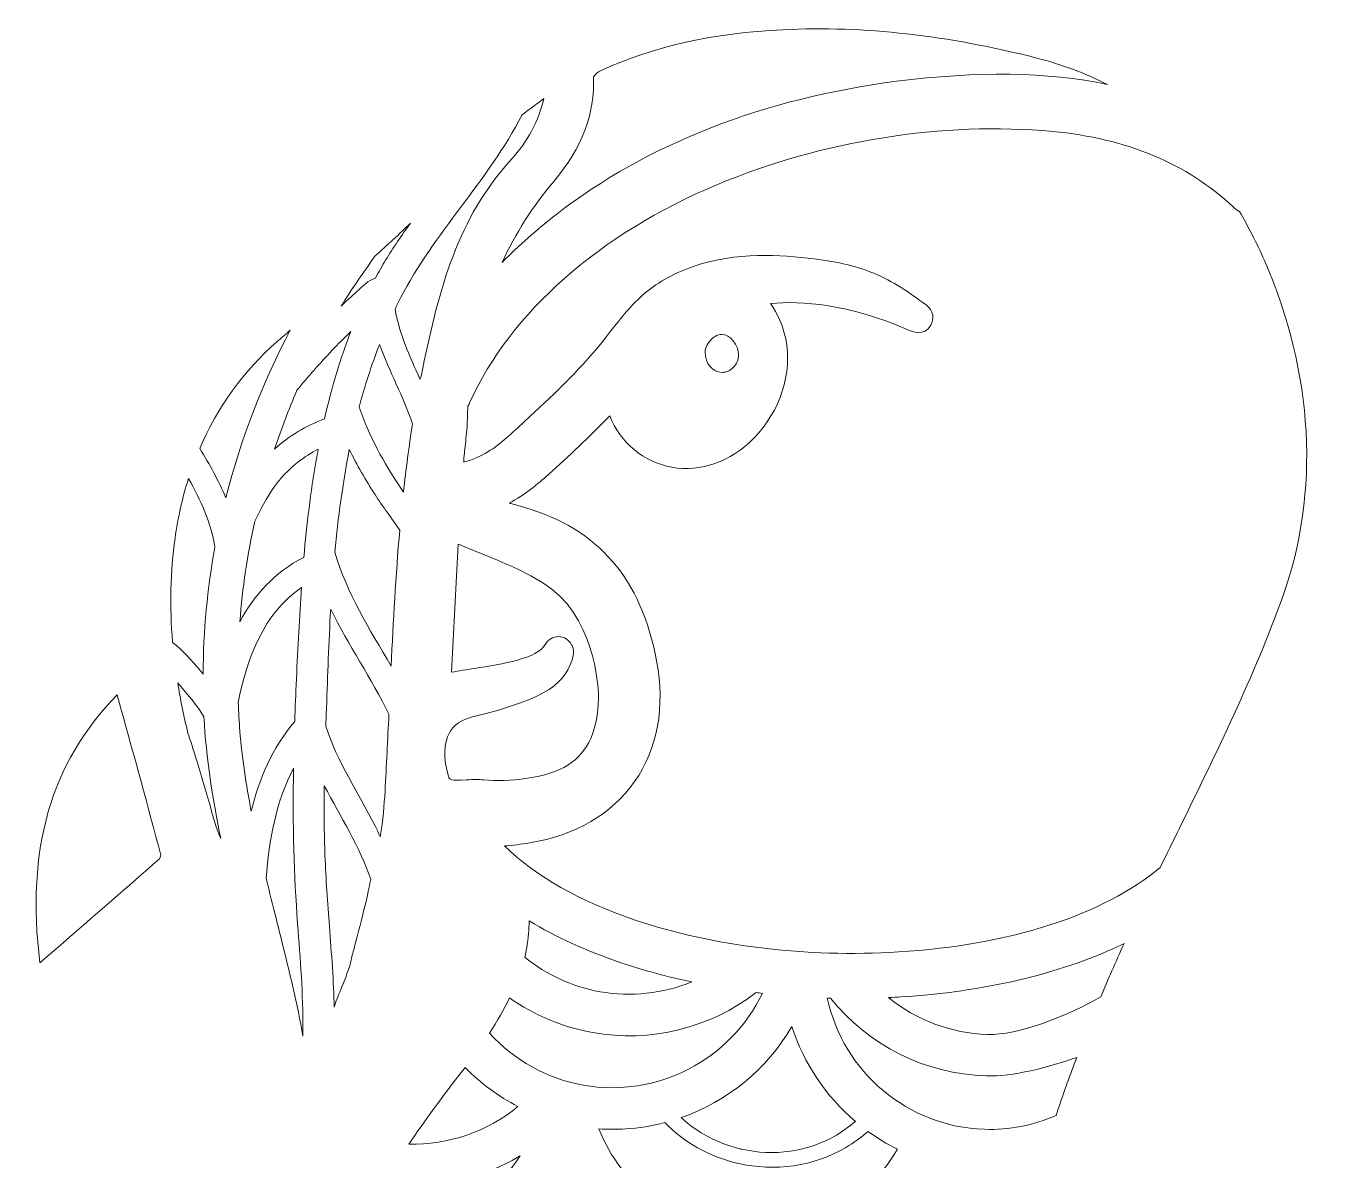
# Model space of a CAD drawing. Header units: millimetres. Extents: x -1647 to 2455, y -685 to 37.
# Drawn here: x -242.5 to -69.8, y -126.8 to 24.6 of the extents above; entities that cross this region are included whole.
import ezdxf

# ---------------------------------------------------------------- set-up
doc = ezdxf.new("R2010")
doc.units = ezdxf.units.MM
doc.header["$MEASUREMENT"] = 0
doc.layers.add('Layer 4', color=7, linetype='Continuous')

msp = doc.modelspace()

# ---------------------------------------------------------------- linework, layer by layer
at = {"layer": 'Layer 4', "lineweight": 0}
for points, knots in [([(-166.75, 17.76), (-166.57, 18), (-166.14, 18.42), (-165.79, 18.58), (-158.69, 21.83), (-150.73, 23.62), (-141.46, 24.05), (-130.58, 24.56), (-119.5, 23.31), (-107.59, 20.26), (-104.23, 19.39), (-101.08, 18.22), (-98.16, 16.74), (-106.17, 18.41), (-115.46, 18.54), (-126.31, 17.16), (-143.93, 14.91), (-159.6, 8.79), (-171.64, -0.55), (-174.29, -2.61), (-176.72, -4.76), (-178.93, -6.99), (-177.16, -3.13), (-174.88, 0.43), (-172.04, 3.79), (-168.27, 8.26), (-166.53, 12.83), (-166.75, 17.76)], [0, 0, 0, 0, 1, 1, 1, 2, 2, 2, 3, 3, 3, 4, 4, 4, 5, 5, 5, 6, 6, 6, 7, 7, 7, 8, 8, 8, 9, 9, 9, 9]), ([(-189.53, -21.11), (-189.59, -21.4), (-189.65, -21.7), (-189.71, -22), (-189.71, -22), (-189.78, -22.33), (-189.78, -22.33), (-189.8, -22.39), (-189.83, -22.44), (-189.85, -22.5), (-189.87, -22.53), (-189.88, -22.56), (-189.89, -22.59), (-191.27, -19.53), (-192.65, -16.47), (-193.21, -13.18), (-192.97, -12.69), (-192.73, -12.21), (-192.48, -11.73), (-190.28, -7.45), (-187.32, -3.5), (-184.47, 0.33), (-181.55, 4.24), (-178.54, 8.27), (-176.27, 12.7), (-175.45, 13.31), (-174.62, 13.93), (-173.7, 14.6), (-173.58, 14.69), (-173.47, 14.77), (-173.35, 14.86), (-174.11, 11.79), (-175.56, 9.07), (-177.67, 6.77), (-184.9, -1.1), (-187.32, -10.51), (-189.53, -21.11)], [0, 0, 0, 0, 1, 1, 1, 2, 2, 2, 3, 3, 3, 4, 4, 4, 5, 5, 5, 6, 6, 6, 7, 7, 7, 8, 8, 8, 9, 9, 9, 10, 10, 10, 11, 11, 11, 12, 12, 12, 12]), ([(-81.4, 0.41), (-81.14, 0.17), (-80.86, -0.04), (-80.56, -0.19), (-79.35, -2.23), (-78.23, -4.43), (-77.22, -6.73), (-70.65, -21.74), (-69.78, -37.66), (-74.77, -51.57), (-78.58, -62.18), (-83.65, -72.49), (-88.55, -82.47), (-89.4, -84.21), (-90.26, -85.96), (-91.12, -87.72), (-98.73, -94.07), (-111.13, -98.08), (-126.05, -99), (-138.34, -99.76), (-150.81, -98.24), (-161.16, -94.74), (-168.56, -92.24), (-174.42, -88.92), (-178.62, -84.86), (-177.51, -84.76), (-176.39, -84.63), (-175.26, -84.44), (-169.15, -83.44), (-164.31, -80.62), (-161.26, -76.27), (-158.18, -71.89), (-157.17, -66.33), (-158.31, -60.17), (-160.35, -49.23), (-166.12, -42.53), (-175.96, -39.68), (-176.45, -39.53), (-176.95, -39.4), (-177.47, -39.26), (-177.64, -39.21), (-177.81, -39.16), (-177.98, -39.12), (-175.89, -38), (-174.17, -36.57), (-172.73, -35.28), (-170.07, -32.87), (-167.26, -30.28), (-164.58, -27.46), (-163.16, -31.02), (-160.05, -33.64), (-156.28, -34.33), (-152.45, -35.03), (-148.46, -33.61), (-145.33, -30.43), (-141.81, -26.84), (-140.18, -21.77), (-141.09, -17.19), (-141.43, -15.5), (-142.14, -13.87), (-143.14, -12.48), (-138.95, -12.1), (-132.77, -12.55), (-124.87, -15.95), (-124.19, -16.24), (-122.61, -16.93), (-121.71, -15.36), (-121.28, -14.6), (-121.3, -13.44), (-122.37, -12.66), (-124.56, -11.05), (-126.74, -9.52), (-129.32, -8.45), (-131.56, -7.52), (-134.02, -6.93), (-137.29, -6.52), (-141.78, -5.97), (-147.66, -5.58), (-153.32, -7.5), (-155.83, -8.36), (-158.03, -9.56), (-159.85, -11.08), (-161.69, -12.62), (-163.09, -14.43), (-164.45, -16.18), (-164.45, -16.18), (-165.01, -16.9), (-165.01, -16.9), (-168.12, -20.89), (-171.89, -24.48), (-175.19, -27.52), (-175.42, -27.74), (-175.66, -27.96), (-175.89, -28.18), (-175.89, -28.18), (-175.98, -28.26), (-175.98, -28.26), (-177.52, -29.7), (-179.11, -31.19), (-180.83, -32.28), (-181.73, -32.85), (-182.77, -33.3), (-184.06, -33.66), (-184.02, -32.89), (-183.93, -32.06), (-183.84, -31.24), (-183.72, -30.24), (-183.61, -29.21), (-183.58, -28.23), (-183.56, -27.55), (-183.53, -26.86), (-183.49, -26.17), (-183.39, -26.01), (-183.3, -25.84), (-183.22, -25.66), (-177.87, -13.72), (-165.86, -3.14), (-150.27, 3.37), (-136.08, 9.29), (-120.16, 11.81), (-105.46, 10.47), (-95.63, 9.56), (-87.54, 6.18), (-81.4, 0.41)], [0, 0, 0, 0, 1, 1, 1, 2, 2, 2, 3, 3, 3, 4, 4, 4, 5, 5, 5, 6, 6, 6, 7, 7, 7, 8, 8, 8, 9, 9, 9, 10, 10, 10, 11, 11, 11, 12, 12, 12, 13, 13, 13, 14, 14, 14, 15, 15, 15, 16, 16, 16, 17, 17, 17, 18, 18, 18, 19, 19, 19, 20, 20, 20, 21, 21, 21, 22, 22, 22, 23, 23, 23, 24, 24, 24, 25, 25, 25, 26, 26, 26, 27, 27, 27, 28, 28, 28, 29, 29, 29, 30, 30, 30, 31, 31, 31, 32, 32, 32, 33, 33, 33, 34, 34, 34, 35, 35, 35, 36, 36, 36, 37, 37, 37, 38, 38, 38, 39, 39, 39, 40, 40, 40, 41, 41, 41, 41]), ([(-195.9, -6.18), (-194.21, -4.65), (-192.64, -3.19), (-191.16, -1.78), (-192.33, -3.37), (-193.46, -5), (-194.48, -6.7), (-194.95, -7.48), (-195.4, -8.29), (-195.84, -9.11), (-196.81, -9.37), (-197.51, -10.17), (-198.32, -10.9), (-199.03, -11.53), (-199.73, -12.18), (-200.42, -12.83), (-199.06, -10.69), (-197.57, -8.52), (-195.9, -6.18)], [0, 0, 0, 0, 1, 1, 1, 2, 2, 2, 3, 3, 3, 4, 4, 4, 5, 5, 5, 6, 6, 6, 6]), ([(-215.8, -38.39), (-216.76, -36.13), (-217.97, -33.95), (-219.29, -31.83), (-216.91, -26.27), (-213.46, -21.49), (-208.94, -17.55), (-208.36, -17.05), (-207.78, -16.55), (-207.2, -16.05), (-210.89, -22.98), (-213.78, -30.49), (-215.8, -38.39)], [0, 0, 0, 0, 1, 1, 1, 2, 2, 2, 3, 3, 3, 4, 4, 4, 4]), ([(-209.29, -31.9), (-208.41, -29.24), (-207.42, -26.62), (-206.31, -24.06), (-204.82, -22.24), (-203.26, -20.47), (-201.64, -18.76), (-200.81, -17.89), (-199.97, -17.05), (-199.11, -16.21), (-200.5, -19.78), (-201.67, -23.66), (-202.63, -27.87), (-205.08, -28.78), (-207.35, -30.14), (-209.29, -31.9)], [0, 0, 0, 0, 1, 1, 1, 2, 2, 2, 3, 3, 3, 4, 4, 4, 5, 5, 5, 5]), ([(-151.84, -18.99), (-151.84, -18.99), (-151.84, -18.99), (-151.84, -18.99), (-151.83, -18.4), (-151.52, -17.74), (-151.01, -17.25), (-150.6, -16.84), (-150.1, -16.6), (-149.66, -16.6), (-149.66, -16.6), (-149.66, -16.6), (-149.66, -16.6), (-148.52, -16.62), (-147.36, -18.01), (-147.37, -19.35), (-147.37, -19.96), (-147.63, -20.57), (-148.09, -21.02), (-148.51, -21.44), (-149.04, -21.67), (-149.58, -21.67), (-149.58, -21.67), (-149.58, -21.67), (-149.58, -21.67), (-150.84, -21.65), (-151.85, -20.45), (-151.84, -18.99)], [0, 0, 0, 0, 1, 1, 1, 2, 2, 2, 3, 3, 3, 4, 4, 4, 5, 5, 5, 6, 6, 6, 7, 7, 7, 8, 8, 8, 9, 9, 9, 9]), ([(-192.09, -37.64), (-192.21, -37.46), (-192.32, -37.29), (-192.44, -37.12), (-194.71, -33.72), (-196.71, -30.18), (-198.01, -26.32), (-197.26, -23.48), (-196.37, -20.69), (-195.3, -17.97), (-193.98, -21.54), (-192.1, -24.94), (-190.88, -28.52), (-191.36, -31.56), (-191.76, -34.6), (-192.09, -37.64)], [0, 0, 0, 0, 1, 1, 1, 2, 2, 2, 3, 3, 3, 4, 4, 4, 5, 5, 5, 5]), ([(-203.74, -33.37), (-204.49, -37.67), (-205, -41.93), (-205.39, -46.35), (-209.28, -48.33), (-212, -51.37), (-213.93, -54.94), (-213.58, -50.45), (-212.91, -45.96), (-211.94, -41.54), (-211.76, -41.18), (-211.58, -40.82), (-211.4, -40.46), (-210.57, -38.82), (-209.66, -37.23), (-208.46, -35.82), (-207.04, -34.18), (-205.35, -32.88), (-203.46, -31.91), (-203.56, -32.39), (-203.65, -32.87), (-203.74, -33.37)], [0, 0, 0, 0, 1, 1, 1, 2, 2, 2, 3, 3, 3, 4, 4, 4, 5, 5, 5, 6, 6, 6, 7, 7, 7, 7]), ([(-193.74, -60.87), (-196.6, -55.96), (-199.67, -51.14), (-201.24, -45.66), (-200.82, -41.04), (-200.21, -36.46), (-199.32, -31.96), (-198.31, -34.04), (-197.15, -36.04), (-195.89, -37.97), (-194.86, -39.57), (-193.69, -41.11), (-192.59, -42.71), (-193.13, -48.8), (-193.46, -54.87), (-193.74, -60.87)], [0, 0, 0, 0, 1, 1, 1, 2, 2, 2, 3, 3, 3, 4, 4, 4, 5, 5, 5, 5]), ([(-222.58, -43.79), (-222.18, -41), (-221.58, -38.35), (-220.78, -35.84), (-219.14, -38.71), (-217.78, -41.74), (-217.25, -44.95), (-218.26, -50.51), (-218.79, -56.19), (-218.84, -61.93), (-218.96, -61.78), (-219.08, -61.63), (-219.2, -61.48), (-220.33, -60.1), (-221.54, -58.81), (-222.9, -57.7), (-223.32, -52.85), (-223.21, -48.24), (-222.58, -43.79)], [0, 0, 0, 0, 1, 1, 1, 2, 2, 2, 3, 3, 3, 4, 4, 4, 5, 5, 5, 6, 6, 6, 6]), ([(-182.3, -75.99), (-182.77, -75.99), (-183.23, -76.02), (-183.68, -76.05), (-185.89, -76.2), (-185.95, -76), (-186.1, -75.54), (-186.81, -73.21), (-186.76, -71.16), (-185.96, -69.75), (-185.36, -68.7), (-184.34, -67.99), (-182.92, -67.64), (-172.62, -65.15), (-170.37, -63.03), (-169.46, -59.51), (-169.33, -59.04), (-169.38, -58.55), (-169.6, -58.12), (-169.62, -58.08), (-169.63, -58.04), (-169.66, -58), (-170, -57.35), (-170.67, -56.94), (-171.41, -56.93), (-171.41, -56.93), (-171.42, -56.93), (-171.42, -56.93), (-172.16, -56.93), (-172.82, -57.32), (-173.18, -57.97), (-174.22, -59.85), (-178.87, -60.58), (-182.61, -61.17), (-183.68, -61.33), (-184.7, -61.49), (-185.67, -61.67), (-185.67, -61.67), (-184.79, -44.59), (-184.79, -44.59), (-184.07, -44.88), (-183.36, -45.17), (-182.64, -45.46), (-179.37, -46.78), (-176.29, -48.03), (-173.52, -49.73), (-166.62, -53.95), (-166.11, -63.43), (-166.07, -64.89), (-166.08, -64.98), (-166.09, -65.07), (-166.09, -65.16), (-166.1, -67.19), (-166.45, -69.04), (-167.11, -70.52), (-168.45, -73.51), (-171.13, -75.19), (-175.56, -75.83), (-177.79, -76.16), (-179.71, -76.22), (-181.42, -76.04), (-181.69, -76.01), (-181.98, -75.99), (-182.3, -75.99)], [0, 0, 0, 0, 1, 1, 1, 2, 2, 2, 3, 3, 3, 4, 4, 4, 5, 5, 5, 6, 6, 6, 7, 7, 7, 8, 8, 8, 9, 9, 9, 10, 10, 10, 11, 11, 11, 12, 12, 12, 13, 13, 13, 14, 14, 14, 15, 15, 15, 16, 16, 16, 17, 17, 17, 18, 18, 18, 19, 19, 19, 20, 20, 20, 21, 21, 21, 21]), ([(-212.41, -80.22), (-213.1, -76.68), (-213.64, -73.12), (-213.92, -69.54), (-214.03, -68.28), (-214.1, -67), (-214.15, -65.73), (-212.95, -59.78), (-210.72, -53.75), (-205.7, -50.37), (-205.98, -54.25), (-206.18, -58.29), (-206.38, -62.62), (-206.47, -64.55), (-206.55, -66.42), (-206.61, -68.23), (-209.59, -71.78), (-211.35, -75.88), (-212.41, -80.22)], [0, 0, 0, 0, 1, 1, 1, 2, 2, 2, 3, 3, 3, 4, 4, 4, 5, 5, 5, 6, 6, 6, 6]), ([(-194.56, -77.57), (-194.66, -79.34), (-194.83, -81.44), (-195.2, -83.62), (-195.42, -83.14), (-195.65, -82.66), (-195.89, -82.18), (-198.11, -77.76), (-200.98, -73.6), (-202.45, -68.87), (-202.43, -68.06), (-202.4, -67.26), (-202.37, -66.45), (-202.22, -62.08), (-202.06, -57.68), (-201.81, -53.28), (-199.43, -58.04), (-196.37, -62.5), (-194.04, -67.28), (-194.2, -70.68), (-194.36, -74.15), (-194.56, -77.57)], [0, 0, 0, 0, 1, 1, 1, 2, 2, 2, 3, 3, 3, 4, 4, 4, 5, 5, 5, 6, 6, 6, 7, 7, 7, 7]), ([(-217.08, -82.32), (-217.08, -82.32), (-217.56, -80.68), (-217.56, -80.68), (-218.25, -78.32), (-218.96, -75.88), (-219.68, -73.49), (-220.09, -72.13), (-220.52, -70.8), (-220.86, -69.79), (-221.42, -67.5), (-221.87, -65.26), (-222.22, -63.07), (-222.14, -63.17), (-222.05, -63.27), (-221.97, -63.38), (-220.97, -64.6), (-219.6, -66.07), (-218.72, -67.62), (-218.41, -73.19), (-217.56, -78.63), (-216.48, -83.88), (-216.69, -83.37), (-216.89, -82.85), (-217.08, -82.32)], [0, 0, 0, 0, 1, 1, 1, 2, 2, 2, 3, 3, 3, 4, 4, 4, 5, 5, 5, 6, 6, 6, 7, 7, 7, 8, 8, 8, 8]), ([(-224.66, -86.56), (-229.5, -90.85), (-234.49, -95.16), (-239.33, -99.35), (-239.33, -99.35), (-240.61, -100.46), (-240.61, -100.46), (-242.48, -85.24), (-239.18, -73.79), (-230.29, -64.68), (-230.29, -64.68), (-229.79, -66.52), (-229.79, -66.52), (-228.02, -72.92), (-226.2, -79.53), (-224.48, -86.08), (-224.51, -86.24), (-224.61, -86.5), (-224.66, -86.56)], [0, 0, 0, 0, 1, 1, 1, 2, 2, 2, 3, 3, 3, 4, 4, 4, 5, 5, 5, 6, 6, 6, 6]), ([(-205.52, -110.24), (-206.25, -106), (-207.29, -101.71), (-208.43, -97.14), (-208.64, -96.32), (-208.84, -95.5), (-209.05, -94.68), (-209.51, -92.86), (-209.97, -91.03), (-210.42, -89.18), (-210.02, -84.05), (-209.11, -78.95), (-206.77, -74.47), (-206.89, -82.13), (-206.71, -88.79), (-206.22, -95.19), (-206.22, -95.19), (-206.15, -96.15), (-206.15, -96.15), (-205.8, -100.77), (-205.44, -105.54), (-205.52, -110.24)], [0, 0, 0, 0, 1, 1, 1, 2, 2, 2, 3, 3, 3, 4, 4, 4, 5, 5, 5, 6, 6, 6, 7, 7, 7, 7]), ([(-198.57, -98.08), (-198.78, -98.89), (-198.96, -99.57), (-199.08, -100.05), (-199.15, -100.33), (-199.21, -100.6), (-199.25, -100.87), (-199.48, -101.49), (-199.7, -102.1), (-199.94, -102.71), (-200.26, -103.53), (-200.61, -104.4), (-201.07, -105.52), (-201.11, -105.61), (-201.14, -105.71), (-201.16, -105.8), (-201.21, -105.99), (-201.27, -106.18), (-201.34, -106.36), (-201.38, -104.73), (-201.46, -102.97), (-201.58, -101.03), (-201.7, -99.2), (-201.84, -97.36), (-201.97, -95.57), (-202.21, -92.47), (-202.45, -89.26), (-202.57, -86.1), (-202.67, -83.2), (-202.71, -80.2), (-202.66, -76.83), (-200.48, -80.96), (-197.92, -84.97), (-196.47, -89.3), (-196.97, -92), (-197.91, -95.59), (-198.57, -98.08)], [0, 0, 0, 0, 1, 1, 1, 2, 2, 2, 3, 3, 3, 4, 4, 4, 5, 5, 5, 6, 6, 6, 7, 7, 7, 8, 8, 8, 9, 9, 9, 10, 10, 10, 11, 11, 11, 12, 12, 12, 12]), ([(-175.91, -99.7), (-175.8, -99.25), (-175.72, -98.83), (-175.65, -98.44), (-175.44, -97.11), (-175.33, -95.93), (-175.33, -94.84), (-171.75, -97.01), (-167.64, -98.88), (-163.08, -100.43), (-160.11, -101.43), (-156.94, -102.3), (-153.63, -103), (-157.49, -104.57), (-161.74, -105.03), (-165.86, -104.3), (-169.54, -103.64), (-173, -102.06), (-175.91, -99.7)], [0, 0, 0, 0, 1, 1, 1, 2, 2, 2, 3, 3, 3, 4, 4, 4, 5, 5, 5, 6, 6, 6, 6]), ([(-99.06, -105), (-103.59, -107.61), (-110.13, -110.13), (-114.17, -110), (-119.03, -109.84), (-123.64, -108.11), (-127.39, -105.08), (-126.81, -105.05), (-126.24, -105.02), (-125.68, -104.99), (-114.7, -104.31), (-104.66, -101.97), (-96.67, -98.21), (-96.42, -98.09), (-96.17, -97.98), (-95.93, -97.85), (-97.07, -100.37), (-98.11, -102.72), (-99.06, -105)], [0, 0, 0, 0, 1, 1, 1, 2, 2, 2, 3, 3, 3, 4, 4, 4, 5, 5, 5, 6, 6, 6, 6]), ([(-166.83, -109.76), (-159.15, -111.12), (-151.23, -109.18), (-145.05, -104.42), (-144.77, -104.45), (-144.48, -104.49), (-144.2, -104.52), (-148.46, -113.4), (-158.28, -118.52), (-168.08, -116.77), (-172.9, -115.92), (-177.32, -113.46), (-180.61, -109.83), (-179.56, -108.2), (-178.66, -106.63), (-177.93, -105.13), (-174.62, -107.46), (-170.81, -109.05), (-166.83, -109.76)], [0, 0, 0, 0, 1, 1, 1, 2, 2, 2, 3, 3, 3, 4, 4, 4, 5, 5, 5, 6, 6, 6, 6]), ([(-105, -120.81), (-108.03, -122.15), (-111.25, -122.77), (-114.58, -122.66), (-124.8, -122.33), (-133.43, -115.04), (-135.54, -105.14), (-135.39, -105.14), (-135.25, -105.14), (-135.1, -105.15), (-130.02, -111.5), (-122.48, -115.28), (-114.35, -115.54), (-110.82, -115.65), (-106.01, -114.4), (-102.24, -113.06), (-102.35, -113.36), (-102.47, -113.66), (-102.58, -113.96), (-103.41, -116.17), (-104.27, -118.45), (-105, -120.81)], [0, 0, 0, 0, 1, 1, 1, 2, 2, 2, 3, 3, 3, 4, 4, 4, 5, 5, 5, 6, 6, 6, 7, 7, 7, 7]), ([(-131.8, -121.6), (-132.57, -122.27), (-133.4, -122.89), (-134.31, -123.42), (-138.12, -125.65), (-142.65, -126.32), (-147.07, -125.29), (-147.1, -125.28), (-147.13, -125.28), (-147.16, -125.27), (-150.15, -124.56), (-152.84, -123.12), (-155.02, -121.1), (-148.86, -118.94), (-143.61, -114.66), (-140.26, -108.93), (-138.68, -113.87), (-135.72, -118.26), (-131.8, -121.6)], [0, 0, 0, 0, 1, 1, 1, 2, 2, 2, 3, 3, 3, 4, 4, 4, 5, 5, 5, 6, 6, 6, 6]), ([(-184.22, -114.86), (-184.1, -114.72), (-183.99, -114.57), (-183.87, -114.42), (-181.79, -116.54), (-179.43, -118.28), (-176.82, -119.62), (-180.92, -122.98), (-186.09, -124.76), (-191.4, -124.63), (-189.27, -121.59), (-186.82, -118.18), (-184.22, -114.86)], [0, 0, 0, 0, 1, 1, 1, 2, 2, 2, 3, 3, 3, 4, 4, 4, 4]), ([(-126.19, -125.32), (-130.48, -132.85), (-138.97, -137.28), (-147.65, -136.41), (-155.92, -135.58), (-162.98, -130.23), (-166.03, -122.6), (-164.83, -122.68), (-163.64, -122.68), (-162.47, -122.61), (-160.67, -122.5), (-158.92, -122.21), (-157.21, -121.77), (-154.64, -124.4), (-151.33, -126.27), (-147.61, -127.16), (-147.58, -127.17), (-147.54, -127.18), (-147.51, -127.19), (-142.5, -128.35), (-137.37, -127.6), (-133.06, -125.08), (-131.99, -124.45), (-131.01, -123.73), (-130.11, -122.93), (-128.88, -123.83), (-127.57, -124.63), (-126.19, -125.32)], [0, 0, 0, 0, 1, 1, 1, 2, 2, 2, 3, 3, 3, 4, 4, 4, 5, 5, 5, 6, 6, 6, 7, 7, 7, 8, 8, 8, 9, 9, 9, 9]), ([(-195.18, -130.09), (-195.18, -130.09), (-195.03, -129.87), (-195.03, -129.87), (-188.57, -130.85), (-182.05, -129.53), (-176.54, -126.2), (-181.33, -133.79), (-190.41, -137.84), (-199.38, -136.15), (-197.9, -134.04), (-196.45, -131.94), (-195.18, -130.09)], [0, 0, 0, 0, 1, 1, 1, 2, 2, 2, 3, 3, 3, 4, 4, 4, 4])]:
    msp.add_open_spline(points, degree=3, knots=knots, dxfattribs=at)

doc.saveas('drawing.dxf')
